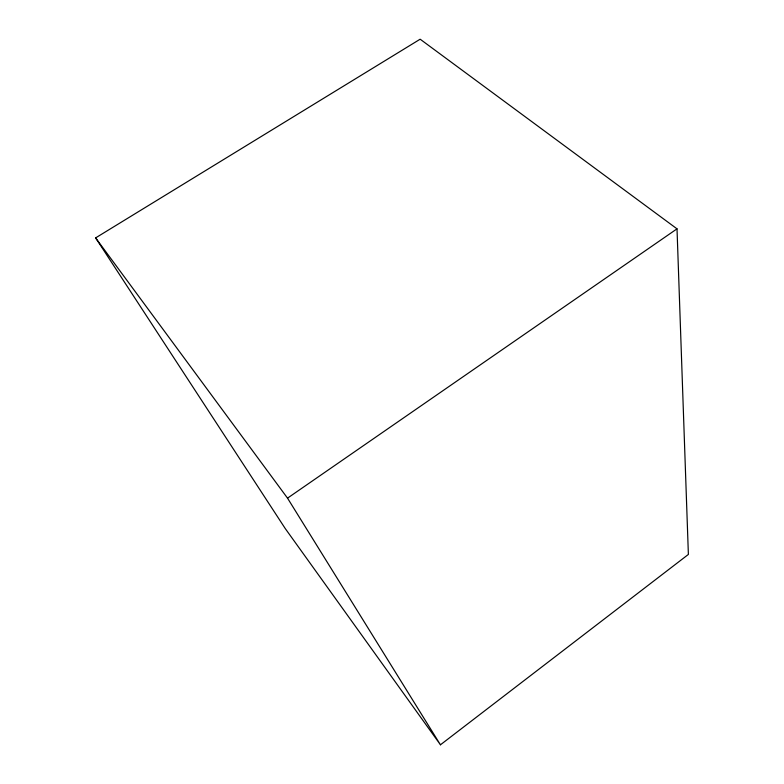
<?xml version="1.0" encoding="UTF-8"?>
<svg xmlns="http://www.w3.org/2000/svg" width="784" height="784" viewBox="0 0 784 784"><rect width="100%" height="100%" fill="white"/><g stroke="black" fill="none" stroke-linecap="round" stroke-linejoin="round"><path stroke-width="1.18" d="M440.441 744.8L688.381 554.435L677.013 228.84L420.155 39.2L95.619 237.895L285.229 528.524L440.441 744.8L287.522 498.144L95.619 237.895M287.522 498.144L677.013 228.84"/></g></svg>
